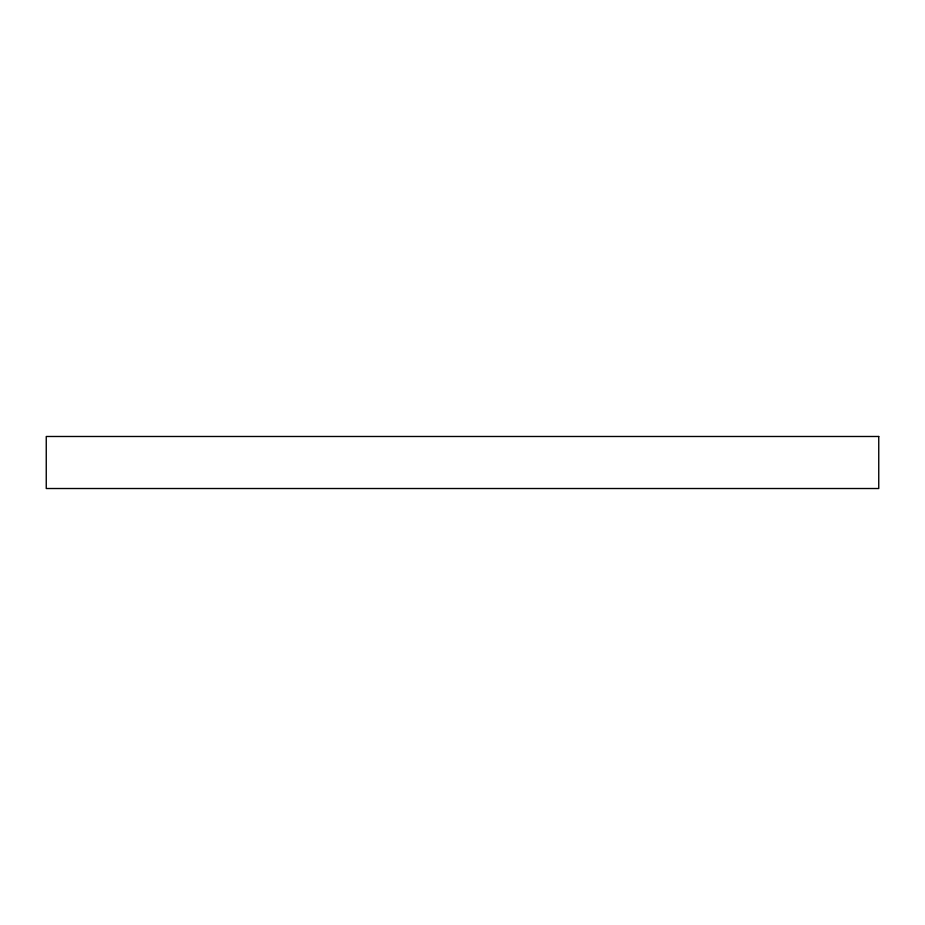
<?xml version="1.0" encoding="UTF-8"?>
<svg xmlns="http://www.w3.org/2000/svg" width="925" height="925" viewBox="0 0 925 925"><rect width="100%" height="100%" fill="white"/><g stroke="black" fill="none" stroke-linecap="round" stroke-linejoin="round"><path stroke-width="1.39" d="M878.75 436.484L46.25 436.484L46.25 488.516L878.75 488.516L878.75 436.484"/></g></svg>
